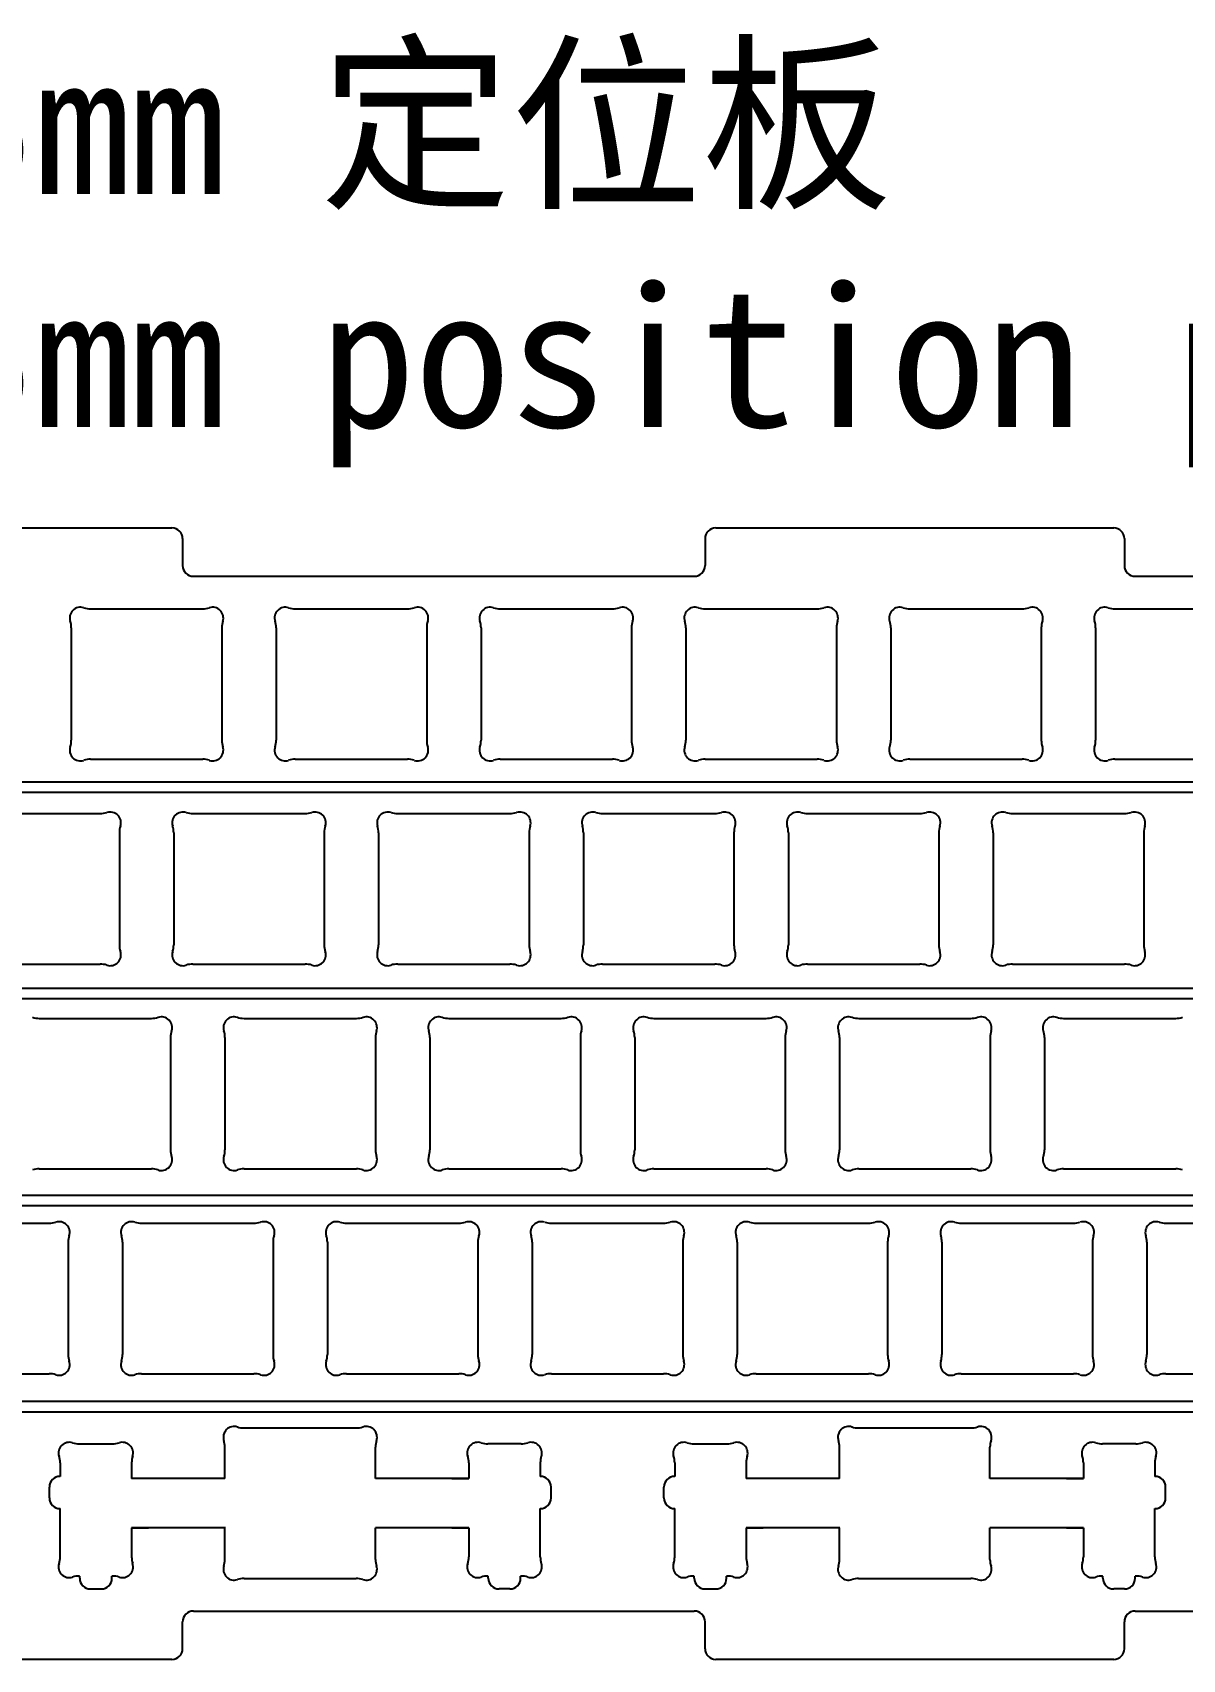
# Model space of a CAD drawing. Extents: x -19 to 305, y 60 to 211.
# Drawn here: x 60.7 to 167.6, y 59.8 to 211.2 of the extents above; entities that cross this region are included whole.
import ezdxf

# ---------------------------------------------------------------- set-up
doc = ezdxf.new("R2010")
doc.units = 0
doc.header["$MEASUREMENT"] = 0

msp = doc.modelspace()

# ---------------------------------------------------------------- linework, layer by layer
at = {"linetype": 'Continuous'}
for p, q in [((36.66, 165.08), (73.66, 165.08)), ((124.24, 165.08), (161.24, 165.08)), ((74.66, 164.08), (74.66, 161.58)), ((123.24, 164.08), (123.24, 161.58)), ((162.24, 164.08), (162.24, 161.58)), ((75.66, 160.58), (122.24, 160.58)), ((163.24, 160.58), (209.83, 160.58)), ((267.56, 141.44), (7.14, 141.44)), ((7.14, 140.51), (267.56, 140.51)), ((264.04, 122.24), (16.68, 122.24)), ((16.68, 121.31), (264.04, 121.31)), ((265.41, 102.97), (18.05, 102.97)), ((18.05, 102.04), (265.41, 102.04)), ((258.13, 83.81), (30.97, 83.81)), ((30.97, 82.87), (258.13, 82.87)), ((75.66, 64.33), (122.24, 64.33)), ((163.24, 64.33), (209.83, 64.33)), ((74.66, 60.83), (74.66, 63.33)), ((123.24, 60.83), (123.24, 63.33)), ((162.24, 60.83), (162.24, 63.33)), ((73.66, 59.83), (36.66, 59.83)), ((161.24, 59.83), (124.24, 59.83))]:
    msp.add_line(p, q, dxfattribs=at)
for p, q in [((66.09, 157.56), (76.53, 157.56)), ((66.09, 157.56), (76.53, 157.56)), ((85.14, 157.56), (95.58, 157.56)), ((85.14, 157.56), (95.58, 157.56)), ((104.19, 157.56), (114.63, 157.56)), ((104.19, 157.56), (114.63, 157.56)), ((123.24, 157.56), (133.68, 157.56)), ((123.24, 157.56), (133.68, 157.56)), ((142.29, 157.56), (152.73, 157.56)), ((142.29, 157.56), (152.73, 157.56)), ((161.34, 157.56), (171.78, 157.56)), ((161.34, 157.56), (171.78, 157.56)), ((64.31, 155.78), (64.31, 145.34)), ((64.31, 155.78), (64.31, 145.34)), ((78.31, 155.78), (78.31, 145.34)), ((78.31, 155.78), (78.31, 145.34)), ((83.36, 155.78), (83.36, 145.34)), ((83.36, 155.78), (83.36, 145.34)), ((97.36, 155.78), (97.36, 145.34)), ((97.36, 155.78), (97.36, 145.34)), ((102.41, 155.78), (102.41, 145.34)), ((102.41, 155.78), (102.41, 145.34)), ((116.41, 155.78), (116.41, 145.34)), ((116.41, 155.78), (116.41, 145.34)), ((121.46, 155.78), (121.46, 145.34)), ((121.46, 155.78), (121.46, 145.34)), ((135.46, 155.78), (135.46, 145.34)), ((135.46, 155.78), (135.46, 145.34)), ((140.51, 155.78), (140.51, 145.34)), ((140.51, 155.78), (140.51, 145.34)), ((154.51, 155.78), (154.51, 145.34)), ((154.51, 155.78), (154.51, 145.34)), ((159.56, 155.78), (159.56, 145.34)), ((159.56, 155.78), (159.56, 145.34)), ((66.09, 143.56), (76.53, 143.56)), ((66.09, 143.56), (76.53, 143.56)), ((85.14, 143.56), (95.58, 143.56)), ((85.14, 143.56), (95.58, 143.56)), ((104.19, 143.56), (114.63, 143.56)), ((104.19, 143.56), (114.63, 143.56)), ((123.24, 143.56), (133.68, 143.56)), ((123.24, 143.56), (133.68, 143.56)), ((142.29, 143.56), (152.73, 143.56)), ((142.29, 143.56), (152.73, 143.56)), ((161.34, 143.56), (171.78, 143.56)), ((161.34, 143.56), (171.78, 143.56)), ((56.56, 138.51), (67, 138.51)), ((56.56, 138.51), (67, 138.51)), ((75.61, 138.51), (86.05, 138.51)), ((75.61, 138.51), (86.05, 138.51)), ((94.66, 138.51), (105.1, 138.51)), ((94.66, 138.51), (105.1, 138.51)), ((113.71, 138.51), (124.16, 138.51)), ((113.71, 138.51), (124.16, 138.51)), ((132.76, 138.51), (143.21, 138.51)), ((132.76, 138.51), (143.21, 138.51)), ((151.82, 138.51), (162.26, 138.51)), ((151.82, 138.51), (162.26, 138.51)), ((68.78, 136.73), (68.78, 126.29)), ((68.78, 136.73), (68.78, 126.29)), ((73.83, 136.73), (73.83, 126.29)), ((73.83, 136.73), (73.83, 126.29)), ((87.83, 136.73), (87.83, 126.29)), ((87.83, 136.73), (87.83, 126.29)), ((92.88, 136.73), (92.88, 126.29)), ((92.88, 136.73), (92.88, 126.29)), ((106.88, 136.73), (106.88, 126.29)), ((106.88, 136.73), (106.88, 126.29)), ((111.93, 136.73), (111.93, 126.29)), ((111.93, 136.73), (111.93, 126.29)), ((125.93, 136.73), (125.93, 126.29)), ((125.93, 136.73), (125.93, 126.29)), ((130.99, 136.73), (130.99, 126.29)), ((130.99, 136.73), (130.99, 126.29)), ((144.99, 136.73), (144.99, 126.29)), ((144.99, 136.73), (144.99, 126.29)), ((150.04, 136.73), (150.04, 126.29)), ((150.04, 136.73), (150.04, 126.29)), ((164.04, 136.73), (164.04, 126.29)), ((164.04, 136.73), (164.04, 126.29)), ((56.56, 124.51), (67, 124.51)), ((56.56, 124.51), (67, 124.51)), ((75.61, 124.51), (86.05, 124.51)), ((75.61, 124.51), (86.05, 124.51)), ((94.66, 124.51), (105.1, 124.51)), ((94.66, 124.51), (105.1, 124.51)), ((113.71, 124.51), (124.16, 124.51)), ((113.71, 124.51), (124.16, 124.51)), ((132.76, 124.51), (143.21, 124.51)), ((132.76, 124.51), (143.21, 124.51)), ((151.82, 124.51), (162.26, 124.51)), ((151.82, 124.51), (162.26, 124.51)), ((61.32, 119.46), (71.77, 119.46)), ((61.32, 119.46), (71.77, 119.46)), ((80.37, 119.46), (90.82, 119.46)), ((80.37, 119.46), (90.82, 119.46)), ((99.43, 119.46), (109.87, 119.46)), ((99.43, 119.46), (109.87, 119.46)), ((118.48, 119.46), (128.92, 119.46)), ((118.48, 119.46), (128.92, 119.46)), ((137.53, 119.46), (147.97, 119.46)), ((137.53, 119.46), (147.97, 119.46)), ((156.58, 119.46), (167.02, 119.46)), ((156.58, 119.46), (167.02, 119.46)), ((73.54, 117.68), (73.54, 107.24)), ((73.54, 117.68), (73.54, 107.24)), ((78.6, 117.68), (78.6, 107.24)), ((78.6, 117.68), (78.6, 107.24)), ((92.6, 117.68), (92.6, 107.24)), ((92.6, 117.68), (92.6, 107.24)), ((97.65, 117.68), (97.65, 107.24)), ((97.65, 117.68), (97.65, 107.24)), ((111.65, 117.68), (111.65, 107.24)), ((111.65, 117.68), (111.65, 107.24)), ((116.7, 117.68), (116.7, 107.24)), ((116.7, 117.68), (116.7, 107.24)), ((130.7, 117.68), (130.7, 107.24)), ((130.7, 117.68), (130.7, 107.24)), ((135.75, 117.68), (135.75, 107.24)), ((135.75, 117.68), (135.75, 107.24)), ((149.75, 117.68), (149.75, 107.24)), ((149.75, 117.68), (149.75, 107.24)), ((154.8, 117.68), (154.8, 107.24)), ((154.8, 117.68), (154.8, 107.24)), ((61.32, 105.46), (71.77, 105.46)), ((61.32, 105.46), (71.77, 105.46)), ((80.37, 105.46), (90.82, 105.46)), ((80.37, 105.46), (90.82, 105.46)), ((99.43, 105.46), (109.87, 105.46)), ((99.43, 105.46), (109.87, 105.46)), ((118.48, 105.46), (128.92, 105.46)), ((118.48, 105.46), (128.92, 105.46)), ((137.53, 105.46), (147.97, 105.46)), ((137.53, 105.46), (147.97, 105.46)), ((156.58, 105.46), (167.02, 105.46)), ((156.58, 105.46), (167.02, 105.46)), ((51.8, 100.41), (62.24, 100.41)), ((51.8, 100.41), (62.24, 100.41)), ((70.85, 100.41), (81.29, 100.41)), ((70.85, 100.41), (81.29, 100.41)), ((89.9, 100.41), (100.34, 100.41)), ((89.9, 100.41), (100.34, 100.41)), ((108.95, 100.41), (119.39, 100.41)), ((108.95, 100.41), (119.39, 100.41)), ((128, 100.41), (138.44, 100.41)), ((128, 100.41), (138.44, 100.41)), ((147.05, 100.41), (157.49, 100.41)), ((147.05, 100.41), (157.49, 100.41)), ((166.1, 100.41), (176.54, 100.41)), ((166.1, 100.41), (176.54, 100.41)), ((64.02, 98.63), (64.02, 88.19)), ((64.02, 98.63), (64.02, 88.19)), ((69.07, 98.63), (69.07, 88.19)), ((69.07, 98.63), (69.07, 88.19)), ((83.07, 98.63), (83.07, 88.19)), ((83.07, 98.63), (83.07, 88.19)), ((88.12, 98.63), (88.12, 88.19)), ((88.12, 98.63), (88.12, 88.19)), ((102.12, 98.63), (102.12, 88.19)), ((102.12, 98.63), (102.12, 88.19)), ((107.17, 98.63), (107.17, 88.19)), ((107.17, 98.63), (107.17, 88.19)), ((121.17, 98.63), (121.17, 88.19)), ((121.17, 98.63), (121.17, 88.19)), ((126.22, 98.63), (126.22, 88.19)), ((126.22, 98.63), (126.22, 88.19)), ((140.22, 98.63), (140.22, 88.19)), ((140.22, 98.63), (140.22, 88.19)), ((145.27, 98.63), (145.27, 88.19)), ((145.27, 98.63), (145.27, 88.19)), ((159.27, 98.63), (159.27, 88.19)), ((159.27, 98.63), (159.27, 88.19)), ((164.32, 98.63), (164.32, 88.19)), ((164.32, 98.63), (164.32, 88.19)), ((51.8, 86.41), (62.24, 86.41)), ((51.8, 86.41), (62.24, 86.41)), ((70.85, 86.41), (81.29, 86.41)), ((70.85, 86.41), (81.29, 86.41)), ((89.9, 86.41), (100.34, 86.41)), ((89.9, 86.41), (100.34, 86.41)), ((108.95, 86.41), (119.39, 86.41)), ((108.95, 86.41), (119.39, 86.41)), ((128, 86.41), (138.44, 86.41)), ((128, 86.41), (138.44, 86.41)), ((147.05, 86.41), (157.49, 86.41)), ((147.05, 86.41), (157.49, 86.41)), ((166.1, 86.41), (176.54, 86.41)), ((166.1, 86.41), (176.54, 86.41)), ((80.37, 81.36), (90.81, 81.36)), ((137.52, 81.36), (147.96, 81.36)), ((65.05, 79.89), (68.14, 79.89)), ((78.59, 76.66), (78.59, 79.58)), ((92.59, 76.66), (92.59, 79.58)), ((106.14, 79.89), (103.05, 79.89)), ((122.2, 79.89), (125.29, 79.89)), ((135.74, 76.66), (135.74, 79.58)), ((149.74, 76.66), (149.74, 79.58)), ((163.29, 79.89), (160.2, 79.89)), ((63.27, 78.11), (63.27, 76.86)), ((69.92, 78.11), (69.92, 76.66)), ((101.27, 78.11), (101.27, 76.66)), ((107.92, 78.11), (107.92, 76.86)), ((120.42, 78.11), (120.42, 76.86)), ((127.07, 78.11), (127.07, 76.66)), ((158.42, 78.11), (158.42, 76.66)), ((165.07, 78.11), (165.07, 76.86)), ((62.27, 74.86), (62.27, 75.86)), ((71.49, 76.66), (69.92, 76.66)), ((99.69, 76.66), (101.27, 76.66)), ((108.92, 74.86), (108.92, 75.86)), ((119.42, 74.86), (119.42, 75.86)), ((128.64, 76.66), (127.07, 76.66)), ((156.84, 76.66), (158.42, 76.66)), ((166.07, 74.86), (166.07, 75.86)), ((63.27, 69.37), (63.27, 73.86)), ((107.92, 69.37), (107.92, 73.86)), ((120.42, 69.37), (120.42, 73.86)), ((165.07, 69.37), (165.07, 73.86)), ((71.49, 72.06), (69.92, 72.06)), ((69.92, 72.06), (69.92, 69.37)), ((78.59, 69.14), (78.59, 72.06)), ((92.59, 69.14), (92.59, 72.06)), ((99.69, 72.06), (101.27, 72.06)), ((101.27, 72.06), (101.27, 69.37)), ((128.64, 72.06), (127.07, 72.06)), ((127.07, 72.06), (127.07, 69.37)), ((135.74, 69.14), (135.74, 72.06)), ((149.74, 69.14), (149.74, 72.06)), ((156.84, 72.06), (158.42, 72.06)), ((158.42, 72.06), (158.42, 69.37)), ((65.05, 67.59), (65.09, 67.59)), ((65.09, 67.39), (65.09, 67.59)), ((68.09, 67.39), (68.09, 67.59)), ((68.14, 67.59), (68.09, 67.59)), ((80.37, 67.36), (90.81, 67.36)), ((103.05, 67.59), (103.09, 67.59)), ((103.09, 67.39), (103.09, 67.59)), ((106.09, 67.39), (106.09, 67.59)), ((106.14, 67.59), (106.09, 67.59)), ((122.2, 67.59), (122.24, 67.59)), ((122.24, 67.39), (122.24, 67.59)), ((125.24, 67.39), (125.24, 67.59)), ((125.29, 67.59), (125.24, 67.59)), ((137.52, 67.36), (147.96, 67.36)), ((160.2, 67.59), (160.24, 67.59)), ((160.24, 67.39), (160.24, 67.59)), ((163.24, 67.39), (163.24, 67.59)), ((163.29, 67.59), (163.24, 67.59)), ((66.09, 66.39), (67.09, 66.39)), ((105.09, 66.39), (104.09, 66.39)), ((123.24, 66.39), (124.24, 66.39)), ((162.24, 66.39), (161.24, 66.39))]:
    msp.add_line(p, q)
at = {"color": 0}
for p, q in [((78.59, 76.66), (69.92, 76.66)), ((71.49, 76.66), (69.97, 76.66)), ((101.27, 76.66), (92.59, 76.66)), ((101.22, 76.66), (99.69, 76.66)), ((135.74, 76.66), (127.07, 76.66)), ((128.64, 76.66), (127.12, 76.66)), ((158.42, 76.66), (149.74, 76.66)), ((158.37, 76.66), (156.84, 76.66)), ((69.97, 72.06), (71.49, 72.06)), ((78.64, 72.06), (69.97, 72.06)), ((101.27, 72.06), (92.59, 72.06)), ((99.69, 72.06), (101.22, 72.06)), ((127.12, 72.06), (128.64, 72.06)), ((135.79, 72.06), (127.12, 72.06)), ((158.42, 72.06), (149.74, 72.06)), ((156.84, 72.06), (158.37, 72.06))]:
    msp.add_line(p, q, dxfattribs=at)
at = {"linetype": 'Continuous'}
for centre, start, end in [((73.66, 164.08), 0, 90), ((124.24, 164.08), 90, 180), ((161.24, 164.08), 0, 90), ((75.66, 161.58), 180, 270), ((122.24, 161.58), 270, 0), ((163.24, 161.58), 180, 270), ((75.66, 63.33), 90, 180), ((122.24, 63.33), 0, 90), ((163.24, 63.33), 90, 180), ((73.66, 60.83), 270, 0), ((124.24, 60.83), 180, 270), ((161.24, 60.83), 270, 0)]:
    msp.add_arc(centre, 1, start, end, dxfattribs=at)
for centre, radius, start, end in [((65.16, 156.7), 1, 72.0237, 197.9763), ((65.16, 156.7), 1, 72.0237, 197.9763), ((66.09, 159.56), 2, 252.0237, 270), ((66.09, 159.56), 2, 252.0237, 270), ((76.53, 159.56), 2, 270, 287.9763), ((76.53, 159.56), 2, 270, 287.9763), ((77.45, 156.7), 1, 342.0237, 107.9763), ((77.45, 156.7), 1, 342.0237, 107.9763), ((84.21, 156.7), 1, 72.0237, 197.9763), ((84.21, 156.7), 1, 72.0237, 197.9763), ((85.14, 159.56), 2, 252.0237, 270), ((85.14, 159.56), 2, 252.0237, 270), ((95.58, 159.56), 2, 270, 287.9763), ((95.58, 159.56), 2, 270, 287.9763), ((96.51, 156.7), 1, 342.0237, 107.9763), ((96.51, 156.7), 1, 342.0237, 107.9763), ((103.26, 156.7), 1, 72.0237, 197.9763), ((103.26, 156.7), 1, 72.0237, 197.9763), ((104.19, 159.56), 2, 252.0237, 270), ((104.19, 159.56), 2, 252.0237, 270), ((114.63, 159.56), 2, 270, 287.9763), ((114.63, 159.56), 2, 270, 287.9763), ((115.56, 156.7), 1, 342.0237, 107.9763), ((115.56, 156.7), 1, 342.0237, 107.9763), ((122.31, 156.7), 1, 72.0237, 197.9763), ((122.31, 156.7), 1, 72.0237, 197.9763), ((123.24, 159.56), 2, 252.0237, 270), ((123.24, 159.56), 2, 252.0237, 270), ((133.68, 159.56), 2, 270, 287.9763), ((133.68, 159.56), 2, 270, 287.9763), ((134.61, 156.7), 1, 342.0237, 107.9763), ((134.61, 156.7), 1, 342.0237, 107.9763), ((141.36, 156.7), 1, 72.0237, 197.9763), ((141.36, 156.7), 1, 72.0237, 197.9763), ((142.29, 159.56), 2, 252.0237, 270), ((142.29, 159.56), 2, 252.0237, 270), ((152.73, 159.56), 2, 270, 287.9763), ((152.73, 159.56), 2, 270, 287.9763), ((153.66, 156.7), 1, 342.0237, 107.9763), ((153.66, 156.7), 1, 342.0237, 107.9763), ((160.42, 156.7), 1, 72.0237, 197.9763), ((160.42, 156.7), 1, 72.0237, 197.9763), ((161.34, 159.56), 2, 252.0237, 270), ((161.34, 159.56), 2, 252.0237, 270), ((62.31, 155.78), 2, 0, 17.9763), ((62.31, 155.78), 2, 0, 17.9763), ((80.31, 155.78), 2, 162.0237, 180), ((80.31, 155.78), 2, 162.0237, 180), ((81.36, 155.78), 2, 0, 17.9763), ((81.36, 155.78), 2, 0, 17.9763), ((99.36, 155.78), 2, 162.0237, 180), ((99.36, 155.78), 2, 162.0237, 180), ((100.41, 155.78), 2, 0, 17.9763), ((100.41, 155.78), 2, 0, 17.9763), ((118.41, 155.78), 2, 162.0237, 180), ((118.41, 155.78), 2, 162.0237, 180), ((119.46, 155.78), 2, 0, 17.9763), ((119.46, 155.78), 2, 0, 17.9763), ((137.46, 155.78), 2, 162.0237, 180), ((137.46, 155.78), 2, 162.0237, 180), ((138.51, 155.78), 2, 0, 17.9763), ((138.51, 155.78), 2, 0, 17.9763), ((156.51, 155.78), 2, 162.0237, 180), ((156.51, 155.78), 2, 162.0237, 180), ((157.56, 155.78), 2, 0, 17.9763), ((157.56, 155.78), 2, 0, 17.9763), ((62.31, 145.34), 2, 342.0237, 0), ((62.31, 145.34), 2, 342.0237, 0), ((80.31, 145.34), 2, 180, 197.9763), ((80.31, 145.34), 2, 180, 197.9763), ((81.36, 145.34), 2, 342.0237, 0), ((81.36, 145.34), 2, 342.0237, 0), ((99.36, 145.34), 2, 180, 197.9763), ((99.36, 145.34), 2, 180, 197.9763), ((100.41, 145.34), 2, 342.0237, 0), ((100.41, 145.34), 2, 342.0237, 0), ((118.41, 145.34), 2, 180, 197.9763), ((118.41, 145.34), 2, 180, 197.9763), ((119.46, 145.34), 2, 342.0237, 0), ((119.46, 145.34), 2, 342.0237, 0), ((137.46, 145.34), 2, 180, 197.9763), ((137.46, 145.34), 2, 180, 197.9763), ((138.51, 145.34), 2, 342.0237, 0), ((138.51, 145.34), 2, 342.0237, 0), ((156.51, 145.34), 2, 180, 197.9763), ((156.51, 145.34), 2, 180, 197.9763), ((157.56, 145.34), 2, 342.0237, 0), ((157.56, 145.34), 2, 342.0237, 0), ((65.16, 144.41), 1, 162.0237, 287.9763), ((65.16, 144.41), 1, 162.0237, 287.9763), ((77.45, 144.41), 1, 252.0237, 17.9763), ((77.45, 144.41), 1, 252.0237, 17.9763), ((84.21, 144.41), 1, 162.0237, 287.9763), ((84.21, 144.41), 1, 162.0237, 287.9763), ((96.51, 144.41), 1, 252.0237, 17.9763), ((96.51, 144.41), 1, 252.0237, 17.9763), ((103.26, 144.41), 1, 162.0237, 287.9763), ((103.26, 144.41), 1, 162.0237, 287.9763), ((115.56, 144.41), 1, 252.0237, 17.9763), ((115.56, 144.41), 1, 252.0237, 17.9763), ((122.31, 144.41), 1, 162.0237, 287.9763), ((122.31, 144.41), 1, 162.0237, 287.9763), ((134.61, 144.41), 1, 252.0237, 17.9763), ((134.61, 144.41), 1, 252.0237, 17.9763), ((141.36, 144.41), 1, 162.0237, 287.9763), ((141.36, 144.41), 1, 162.0237, 287.9763), ((153.66, 144.41), 1, 252.0237, 17.9763), ((153.66, 144.41), 1, 252.0237, 17.9763), ((160.42, 144.41), 1, 162.0237, 287.9763), ((160.42, 144.41), 1, 162.0237, 287.9763), ((66.09, 141.56), 2, 90, 107.9763), ((66.09, 141.56), 2, 90, 107.9763), ((76.53, 141.56), 2, 72.0237, 90), ((76.53, 141.56), 2, 72.0237, 90), ((85.14, 141.56), 2, 90, 107.9763), ((85.14, 141.56), 2, 90, 107.9763), ((95.58, 141.56), 2, 72.0237, 90), ((95.58, 141.56), 2, 72.0237, 90), ((104.19, 141.56), 2, 90, 107.9763), ((104.19, 141.56), 2, 90, 107.9763), ((114.63, 141.56), 2, 72.0237, 90), ((114.63, 141.56), 2, 72.0237, 90), ((123.24, 141.56), 2, 90, 107.9763), ((123.24, 141.56), 2, 90, 107.9763), ((133.68, 141.56), 2, 72.0237, 90), ((133.68, 141.56), 2, 72.0237, 90), ((142.29, 141.56), 2, 90, 107.9763), ((142.29, 141.56), 2, 90, 107.9763), ((152.73, 141.56), 2, 72.0237, 90), ((152.73, 141.56), 2, 72.0237, 90), ((161.34, 141.56), 2, 90, 107.9763), ((161.34, 141.56), 2, 90, 107.9763), ((67, 140.51), 2, 270, 287.9763), ((67, 140.51), 2, 270, 287.9763), ((67.93, 137.65), 1, 342.0237, 107.9763), ((67.93, 137.65), 1, 342.0237, 107.9763), ((74.69, 137.65), 1, 72.0237, 197.9763), ((74.69, 137.65), 1, 72.0237, 197.9763), ((75.61, 140.51), 2, 252.0237, 270), ((75.61, 140.51), 2, 252.0237, 270), ((86.05, 140.51), 2, 270, 287.9763), ((86.05, 140.51), 2, 270, 287.9763), ((86.98, 137.65), 1, 342.0237, 107.9763), ((86.98, 137.65), 1, 342.0237, 107.9763), ((93.74, 137.65), 1, 72.0237, 197.9763), ((93.74, 137.65), 1, 72.0237, 197.9763), ((94.66, 140.51), 2, 252.0237, 270), ((94.66, 140.51), 2, 252.0237, 270), ((105.1, 140.51), 2, 270, 287.9763), ((105.1, 140.51), 2, 270, 287.9763), ((106.03, 137.65), 1, 342.0237, 107.9763), ((106.03, 137.65), 1, 342.0237, 107.9763), ((112.79, 137.65), 1, 72.0237, 197.9763), ((112.79, 137.65), 1, 72.0237, 197.9763), ((113.71, 140.51), 2, 252.0237, 270), ((113.71, 140.51), 2, 252.0237, 270), ((124.16, 140.51), 2, 270, 287.9763), ((124.16, 140.51), 2, 270, 287.9763), ((125.08, 137.65), 1, 342.0237, 107.9763), ((125.08, 137.65), 1, 342.0237, 107.9763), ((131.84, 137.65), 1, 72.0237, 197.9763), ((131.84, 137.65), 1, 72.0237, 197.9763), ((132.76, 140.51), 2, 252.0237, 270), ((132.76, 140.51), 2, 252.0237, 270), ((143.21, 140.51), 2, 270, 287.9763), ((143.21, 140.51), 2, 270, 287.9763), ((144.13, 137.65), 1, 342.0237, 107.9763), ((144.13, 137.65), 1, 342.0237, 107.9763), ((150.89, 137.65), 1, 72.0237, 197.9763), ((150.89, 137.65), 1, 72.0237, 197.9763), ((151.82, 140.51), 2, 252.0237, 270), ((151.82, 140.51), 2, 252.0237, 270), ((162.26, 140.51), 2, 270, 287.9763), ((162.26, 140.51), 2, 270, 287.9763), ((163.18, 137.65), 1, 342.0237, 107.9763), ((163.18, 137.65), 1, 342.0237, 107.9763), ((70.78, 136.73), 2, 162.0237, 180), ((70.78, 136.73), 2, 162.0237, 180), ((71.83, 136.73), 2, 0, 17.9763), ((71.83, 136.73), 2, 0, 17.9763), ((89.83, 136.73), 2, 162.0237, 180), ((89.83, 136.73), 2, 162.0237, 180), ((90.88, 136.73), 2, 0, 17.9763), ((90.88, 136.73), 2, 0, 17.9763), ((108.88, 136.73), 2, 162.0237, 180), ((108.88, 136.73), 2, 162.0237, 180), ((109.93, 136.73), 2, 0, 17.9763), ((109.93, 136.73), 2, 0, 17.9763), ((127.93, 136.73), 2, 162.0237, 180), ((127.93, 136.73), 2, 162.0237, 180), ((128.99, 136.73), 2, 0, 17.9763), ((128.99, 136.73), 2, 0, 17.9763), ((146.99, 136.73), 2, 162.0237, 180), ((146.99, 136.73), 2, 162.0237, 180), ((148.04, 136.73), 2, 0, 17.9763), ((148.04, 136.73), 2, 0, 17.9763), ((166.04, 136.73), 2, 162.0237, 180), ((166.04, 136.73), 2, 162.0237, 180), ((67.93, 125.36), 1, 252.0237, 17.9763), ((67.93, 125.36), 1, 252.0237, 17.9763), ((70.78, 126.29), 2, 180, 197.9763), ((70.78, 126.29), 2, 180, 197.9763), ((74.69, 125.36), 1, 162.0237, 287.9763), ((74.69, 125.36), 1, 162.0237, 287.9763), ((71.83, 126.29), 2, 342.0237, 0), ((71.83, 126.29), 2, 342.0237, 0), ((86.98, 125.36), 1, 252.0237, 17.9763), ((86.98, 125.36), 1, 252.0237, 17.9763), ((89.83, 126.29), 2, 180, 197.9763), ((89.83, 126.29), 2, 180, 197.9763), ((93.74, 125.36), 1, 162.0237, 287.9763), ((93.74, 125.36), 1, 162.0237, 287.9763), ((90.88, 126.29), 2, 342.0237, 0), ((90.88, 126.29), 2, 342.0237, 0), ((106.03, 125.36), 1, 252.0237, 17.9763), ((106.03, 125.36), 1, 252.0237, 17.9763), ((108.88, 126.29), 2, 180, 197.9763), ((108.88, 126.29), 2, 180, 197.9763), ((112.79, 125.36), 1, 162.0237, 287.9763), ((112.79, 125.36), 1, 162.0237, 287.9763), ((109.93, 126.29), 2, 342.0237, 0), ((109.93, 126.29), 2, 342.0237, 0), ((125.08, 125.36), 1, 252.0237, 17.9763), ((125.08, 125.36), 1, 252.0237, 17.9763), ((127.93, 126.29), 2, 180, 197.9763), ((127.93, 126.29), 2, 180, 197.9763), ((131.84, 125.36), 1, 162.0237, 287.9763), ((131.84, 125.36), 1, 162.0237, 287.9763), ((128.99, 126.29), 2, 342.0237, 0), ((128.99, 126.29), 2, 342.0237, 0), ((144.13, 125.36), 1, 252.0237, 17.9763), ((144.13, 125.36), 1, 252.0237, 17.9763), ((146.99, 126.29), 2, 180, 197.9763), ((146.99, 126.29), 2, 180, 197.9763), ((150.89, 125.36), 1, 162.0237, 287.9763), ((150.89, 125.36), 1, 162.0237, 287.9763), ((148.04, 126.29), 2, 342.0237, 0), ((148.04, 126.29), 2, 342.0237, 0), ((163.18, 125.36), 1, 252.0237, 17.9763), ((163.18, 125.36), 1, 252.0237, 17.9763), ((166.04, 126.29), 2, 180, 197.9763), ((166.04, 126.29), 2, 180, 197.9763), ((67, 122.51), 2, 72.0237, 90), ((67, 122.51), 2, 72.0237, 90), ((75.61, 122.51), 2, 90, 107.9763), ((75.61, 122.51), 2, 90, 107.9763), ((86.05, 122.51), 2, 72.0237, 90), ((86.05, 122.51), 2, 72.0237, 90), ((94.66, 122.51), 2, 90, 107.9763), ((94.66, 122.51), 2, 90, 107.9763), ((105.1, 122.51), 2, 72.0237, 90), ((105.1, 122.51), 2, 72.0237, 90), ((113.71, 122.51), 2, 90, 107.9763), ((113.71, 122.51), 2, 90, 107.9763), ((124.16, 122.51), 2, 72.0237, 90), ((124.16, 122.51), 2, 72.0237, 90), ((132.76, 122.51), 2, 90, 107.9763), ((132.76, 122.51), 2, 90, 107.9763), ((143.21, 122.51), 2, 72.0237, 90), ((143.21, 122.51), 2, 72.0237, 90), ((151.82, 122.51), 2, 90, 107.9763), ((151.82, 122.51), 2, 90, 107.9763), ((162.26, 122.51), 2, 72.0237, 90), ((162.26, 122.51), 2, 72.0237, 90), ((61.32, 121.46), 2, 252.0237, 270), ((61.32, 121.46), 2, 252.0237, 270), ((71.77, 121.46), 2, 270, 287.9763), ((71.77, 121.46), 2, 270, 287.9763), ((72.69, 118.6), 1, 342.0237, 107.9763), ((72.69, 118.6), 1, 342.0237, 107.9763), ((79.45, 118.6), 1, 72.0237, 197.9763), ((79.45, 118.6), 1, 72.0237, 197.9763), ((80.37, 121.46), 2, 252.0237, 270), ((80.37, 121.46), 2, 252.0237, 270), ((90.82, 121.46), 2, 270, 287.9763), ((90.82, 121.46), 2, 270, 287.9763), ((91.74, 118.6), 1, 342.0237, 107.9763), ((91.74, 118.6), 1, 342.0237, 107.9763), ((98.5, 118.6), 1, 72.0237, 197.9763), ((98.5, 118.6), 1, 72.0237, 197.9763), ((99.43, 121.46), 2, 252.0237, 270), ((99.43, 121.46), 2, 252.0237, 270), ((109.87, 121.46), 2, 270, 287.9763), ((109.87, 121.46), 2, 270, 287.9763), ((110.79, 118.6), 1, 342.0237, 107.9763), ((110.79, 118.6), 1, 342.0237, 107.9763), ((117.55, 118.6), 1, 72.0237, 197.9763), ((117.55, 118.6), 1, 72.0237, 197.9763), ((118.48, 121.46), 2, 252.0237, 270), ((118.48, 121.46), 2, 252.0237, 270), ((128.92, 121.46), 2, 270, 287.9763), ((128.92, 121.46), 2, 270, 287.9763), ((129.84, 118.6), 1, 342.0237, 107.9763), ((129.84, 118.6), 1, 342.0237, 107.9763), ((136.6, 118.6), 1, 72.0237, 197.9763), ((136.6, 118.6), 1, 72.0237, 197.9763), ((137.53, 121.46), 2, 252.0237, 270), ((137.53, 121.46), 2, 252.0237, 270), ((147.97, 121.46), 2, 270, 287.9763), ((147.97, 121.46), 2, 270, 287.9763), ((148.89, 118.6), 1, 342.0237, 107.9763), ((148.89, 118.6), 1, 342.0237, 107.9763), ((155.65, 118.6), 1, 72.0237, 197.9763), ((155.65, 118.6), 1, 72.0237, 197.9763), ((156.58, 121.46), 2, 252.0237, 270), ((156.58, 121.46), 2, 252.0237, 270), ((167.02, 121.46), 2, 270, 287.9763), ((167.02, 121.46), 2, 270, 287.9763), ((75.54, 117.68), 2, 162.0237, 180), ((75.54, 117.68), 2, 162.0237, 180), ((76.6, 117.68), 2, 0, 17.9763), ((76.6, 117.68), 2, 0, 17.9763), ((94.6, 117.68), 2, 162.0237, 180), ((94.6, 117.68), 2, 162.0237, 180), ((95.65, 117.68), 2, 0, 17.9763), ((95.65, 117.68), 2, 0, 17.9763), ((113.65, 117.68), 2, 162.0237, 180), ((113.65, 117.68), 2, 162.0237, 180), ((114.7, 117.68), 2, 0, 17.9763), ((114.7, 117.68), 2, 0, 17.9763), ((132.7, 117.68), 2, 162.0237, 180), ((132.7, 117.68), 2, 162.0237, 180), ((133.75, 117.68), 2, 0, 17.9763), ((133.75, 117.68), 2, 0, 17.9763), ((151.75, 117.68), 2, 162.0237, 180), ((151.75, 117.68), 2, 162.0237, 180), ((152.8, 117.68), 2, 0, 17.9763), ((152.8, 117.68), 2, 0, 17.9763), ((72.69, 106.31), 1, 252.0237, 17.9763), ((72.69, 106.31), 1, 252.0237, 17.9763), ((75.54, 107.24), 2, 180, 197.9763), ((75.54, 107.24), 2, 180, 197.9763), ((79.45, 106.31), 1, 162.0237, 287.9763), ((79.45, 106.31), 1, 162.0237, 287.9763), ((76.6, 107.24), 2, 342.0237, 0), ((76.6, 107.24), 2, 342.0237, 0), ((91.74, 106.31), 1, 252.0237, 17.9763), ((91.74, 106.31), 1, 252.0237, 17.9763), ((94.6, 107.24), 2, 180, 197.9763), ((94.6, 107.24), 2, 180, 197.9763), ((98.5, 106.31), 1, 162.0237, 287.9763), ((98.5, 106.31), 1, 162.0237, 287.9763), ((95.65, 107.24), 2, 342.0237, 0), ((95.65, 107.24), 2, 342.0237, 0), ((110.79, 106.31), 1, 252.0237, 17.9763), ((110.79, 106.31), 1, 252.0237, 17.9763), ((113.65, 107.24), 2, 180, 197.9763), ((113.65, 107.24), 2, 180, 197.9763), ((117.55, 106.31), 1, 162.0237, 287.9763), ((117.55, 106.31), 1, 162.0237, 287.9763), ((114.7, 107.24), 2, 342.0237, 0), ((114.7, 107.24), 2, 342.0237, 0), ((129.84, 106.31), 1, 252.0237, 17.9763), ((129.84, 106.31), 1, 252.0237, 17.9763), ((132.7, 107.24), 2, 180, 197.9763), ((132.7, 107.24), 2, 180, 197.9763), ((136.6, 106.31), 1, 162.0237, 287.9763), ((136.6, 106.31), 1, 162.0237, 287.9763), ((133.75, 107.24), 2, 342.0237, 0), ((133.75, 107.24), 2, 342.0237, 0), ((148.89, 106.31), 1, 252.0237, 17.9763), ((148.89, 106.31), 1, 252.0237, 17.9763), ((151.75, 107.24), 2, 180, 197.9763), ((151.75, 107.24), 2, 180, 197.9763), ((155.65, 106.31), 1, 162.0237, 287.9763), ((155.65, 106.31), 1, 162.0237, 287.9763), ((152.8, 107.24), 2, 342.0237, 0), ((152.8, 107.24), 2, 342.0237, 0), ((61.32, 103.46), 2, 90, 107.9763), ((61.32, 103.46), 2, 90, 107.9763), ((71.77, 103.46), 2, 72.0237, 90), ((71.77, 103.46), 2, 72.0237, 90), ((80.37, 103.46), 2, 90, 107.9763), ((80.37, 103.46), 2, 90, 107.9763), ((90.82, 103.46), 2, 72.0237, 90), ((90.82, 103.46), 2, 72.0237, 90), ((99.43, 103.46), 2, 90, 107.9763), ((99.43, 103.46), 2, 90, 107.9763), ((109.87, 103.46), 2, 72.0237, 90), ((109.87, 103.46), 2, 72.0237, 90), ((118.48, 103.46), 2, 90, 107.9763), ((118.48, 103.46), 2, 90, 107.9763), ((128.92, 103.46), 2, 72.0237, 90), ((128.92, 103.46), 2, 72.0237, 90), ((137.53, 103.46), 2, 90, 107.9763), ((137.53, 103.46), 2, 90, 107.9763), ((147.97, 103.46), 2, 72.0237, 90), ((147.97, 103.46), 2, 72.0237, 90), ((156.58, 103.46), 2, 90, 107.9763), ((156.58, 103.46), 2, 90, 107.9763), ((167.02, 103.46), 2, 72.0237, 90), ((167.02, 103.46), 2, 72.0237, 90), ((62.24, 102.41), 2, 270, 287.9763), ((62.24, 102.41), 2, 270, 287.9763), ((63.17, 99.55), 1, 342.0237, 107.9763), ((63.17, 99.55), 1, 342.0237, 107.9763), ((69.92, 99.55), 1, 72.0237, 197.9763), ((69.92, 99.55), 1, 72.0237, 197.9763), ((70.85, 102.41), 2, 252.0237, 270), ((70.85, 102.41), 2, 252.0237, 270), ((81.29, 102.41), 2, 270, 287.9763), ((81.29, 102.41), 2, 270, 287.9763), ((82.22, 99.55), 1, 342.0237, 107.9763), ((82.22, 99.55), 1, 342.0237, 107.9763), ((88.97, 99.55), 1, 72.0237, 197.9763), ((88.97, 99.55), 1, 72.0237, 197.9763), ((89.9, 102.41), 2, 252.0237, 270), ((89.9, 102.41), 2, 252.0237, 270), ((100.34, 102.41), 2, 270, 287.9763), ((100.34, 102.41), 2, 270, 287.9763), ((101.27, 99.55), 1, 342.0237, 107.9763), ((101.27, 99.55), 1, 342.0237, 107.9763), ((108.02, 99.55), 1, 72.0237, 197.9763), ((108.02, 99.55), 1, 72.0237, 197.9763), ((108.95, 102.41), 2, 252.0237, 270), ((108.95, 102.41), 2, 252.0237, 270), ((119.39, 102.41), 2, 270, 287.9763), ((119.39, 102.41), 2, 270, 287.9763), ((120.32, 99.55), 1, 342.0237, 107.9763), ((120.32, 99.55), 1, 342.0237, 107.9763), ((127.08, 99.55), 1, 72.0237, 197.9763), ((127.08, 99.55), 1, 72.0237, 197.9763), ((128, 102.41), 2, 252.0237, 270), ((128, 102.41), 2, 252.0237, 270), ((138.44, 102.41), 2, 270, 287.9763), ((138.44, 102.41), 2, 270, 287.9763), ((139.37, 99.55), 1, 342.0237, 107.9763), ((139.37, 99.55), 1, 342.0237, 107.9763), ((146.13, 99.55), 1, 72.0237, 197.9763), ((146.13, 99.55), 1, 72.0237, 197.9763), ((147.05, 102.41), 2, 252.0237, 270), ((147.05, 102.41), 2, 252.0237, 270), ((157.49, 102.41), 2, 270, 287.9763), ((157.49, 102.41), 2, 270, 287.9763), ((158.42, 99.55), 1, 342.0237, 107.9763), ((158.42, 99.55), 1, 342.0237, 107.9763), ((165.18, 99.55), 1, 72.0237, 197.9763), ((165.18, 99.55), 1, 72.0237, 197.9763), ((166.1, 102.41), 2, 252.0237, 270), ((166.1, 102.41), 2, 252.0237, 270), ((66.02, 98.63), 2, 162.0237, 180), ((66.02, 98.63), 2, 162.0237, 180), ((67.07, 98.63), 2, 0, 17.9763), ((67.07, 98.63), 2, 0, 17.9763), ((85.07, 98.63), 2, 162.0237, 180), ((85.07, 98.63), 2, 162.0237, 180), ((86.12, 98.63), 2, 0, 17.9763), ((86.12, 98.63), 2, 0, 17.9763), ((104.12, 98.63), 2, 162.0237, 180), ((104.12, 98.63), 2, 162.0237, 180), ((105.17, 98.63), 2, 0, 17.9763), ((105.17, 98.63), 2, 0, 17.9763), ((123.17, 98.63), 2, 162.0237, 180), ((123.17, 98.63), 2, 162.0237, 180), ((124.22, 98.63), 2, 0, 17.9763), ((124.22, 98.63), 2, 0, 17.9763), ((142.22, 98.63), 2, 162.0237, 180), ((142.22, 98.63), 2, 162.0237, 180), ((143.27, 98.63), 2, 0, 17.9763), ((143.27, 98.63), 2, 0, 17.9763), ((161.27, 98.63), 2, 162.0237, 180), ((161.27, 98.63), 2, 162.0237, 180), ((162.32, 98.63), 2, 0, 17.9763), ((162.32, 98.63), 2, 0, 17.9763), ((66.02, 88.19), 2, 180, 197.9763), ((66.02, 88.19), 2, 180, 197.9763), ((67.07, 88.19), 2, 342.0237, 0), ((67.07, 88.19), 2, 342.0237, 0), ((85.07, 88.19), 2, 180, 197.9763), ((85.07, 88.19), 2, 180, 197.9763), ((86.12, 88.19), 2, 342.0237, 0), ((86.12, 88.19), 2, 342.0237, 0), ((104.12, 88.19), 2, 180, 197.9763), ((104.12, 88.19), 2, 180, 197.9763), ((105.17, 88.19), 2, 342.0237, 0), ((105.17, 88.19), 2, 342.0237, 0), ((123.17, 88.19), 2, 180, 197.9763), ((123.17, 88.19), 2, 180, 197.9763), ((124.22, 88.19), 2, 342.0237, 0), ((124.22, 88.19), 2, 342.0237, 0), ((142.22, 88.19), 2, 180, 197.9763), ((142.22, 88.19), 2, 180, 197.9763), ((143.27, 88.19), 2, 342.0237, 0), ((143.27, 88.19), 2, 342.0237, 0), ((161.27, 88.19), 2, 180, 197.9763), ((161.27, 88.19), 2, 180, 197.9763), ((162.32, 88.19), 2, 342.0237, 0), ((162.32, 88.19), 2, 342.0237, 0), ((62.24, 84.41), 2, 72.0237, 90), ((62.24, 84.41), 2, 72.0237, 90), ((63.17, 87.26), 1, 252.0237, 17.9763), ((63.17, 87.26), 1, 252.0237, 17.9763), ((69.92, 87.26), 1, 162.0237, 287.9763), ((69.92, 87.26), 1, 162.0237, 287.9763), ((70.85, 84.41), 2, 90, 107.9763), ((70.85, 84.41), 2, 90, 107.9763), ((81.29, 84.41), 2, 72.0237, 90), ((81.29, 84.41), 2, 72.0237, 90), ((82.22, 87.26), 1, 252.0237, 17.9763), ((82.22, 87.26), 1, 252.0237, 17.9763), ((88.97, 87.26), 1, 162.0237, 287.9763), ((88.97, 87.26), 1, 162.0237, 287.9763), ((89.9, 84.41), 2, 90, 107.9763), ((89.9, 84.41), 2, 90, 107.9763), ((100.34, 84.41), 2, 72.0237, 90), ((100.34, 84.41), 2, 72.0237, 90), ((101.27, 87.26), 1, 252.0237, 17.9763), ((101.27, 87.26), 1, 252.0237, 17.9763), ((108.02, 87.26), 1, 162.0237, 287.9763), ((108.02, 87.26), 1, 162.0237, 287.9763), ((108.95, 84.41), 2, 90, 107.9763), ((108.95, 84.41), 2, 90, 107.9763), ((119.39, 84.41), 2, 72.0237, 90), ((119.39, 84.41), 2, 72.0237, 90), ((120.32, 87.26), 1, 252.0237, 17.9763), ((120.32, 87.26), 1, 252.0237, 17.9763), ((127.08, 87.26), 1, 162.0237, 287.9763), ((127.08, 87.26), 1, 162.0237, 287.9763), ((128, 84.41), 2, 90, 107.9763), ((128, 84.41), 2, 90, 107.9763), ((138.44, 84.41), 2, 72.0237, 90), ((138.44, 84.41), 2, 72.0237, 90), ((139.37, 87.26), 1, 252.0237, 17.9763), ((139.37, 87.26), 1, 252.0237, 17.9763), ((146.13, 87.26), 1, 162.0237, 287.9763), ((146.13, 87.26), 1, 162.0237, 287.9763), ((147.05, 84.41), 2, 90, 107.9763), ((147.05, 84.41), 2, 90, 107.9763), ((157.49, 84.41), 2, 72.0237, 90), ((157.49, 84.41), 2, 72.0237, 90), ((158.42, 87.26), 1, 252.0237, 17.9763), ((158.42, 87.26), 1, 252.0237, 17.9763), ((165.18, 87.26), 1, 162.0237, 287.9763), ((165.18, 87.26), 1, 162.0237, 287.9763), ((166.1, 84.41), 2, 90, 107.9763), ((166.1, 84.41), 2, 90, 107.9763), ((79.45, 80.5), 1, 72.0237, 197.9763), ((80.37, 83.36), 2, 252.0237, 270), ((90.81, 83.36), 2, 270, 287.9763), ((91.74, 80.5), 1, 342.0237, 107.9763), ((136.6, 80.5), 1, 72.0237, 197.9763), ((137.52, 83.36), 2, 252.0237, 270), ((147.96, 83.36), 2, 270, 287.9763), ((148.89, 80.5), 1, 342.0237, 107.9763), ((64.12, 79.03), 1, 72.0237, 197.9763), ((61.27, 78.11), 2, 0, 17.9763), ((65.05, 81.89), 2, 252.0237, 270), ((68.14, 81.89), 2, 270, 287.9763), ((69.06, 79.03), 1, 342.0237, 107.9763), ((71.92, 78.11), 2, 162.0237, 180), ((76.59, 79.58), 2, 0, 17.9763), ((94.59, 79.58), 2, 162.0237, 180), ((102.12, 79.03), 1, 72.0237, 197.9763), ((99.27, 78.11), 2, 0, 17.9763), ((103.05, 81.89), 2, 252.0237, 270), ((106.14, 81.89), 2, 270, 287.9763), ((107.07, 79.03), 1, 342.0237, 107.9763), ((109.92, 78.11), 2, 162.0237, 180), ((121.27, 79.03), 1, 72.0237, 197.9763), ((118.42, 78.11), 2, 0, 17.9763), ((122.2, 81.89), 2, 252.0237, 270), ((125.29, 81.89), 2, 270, 287.9763), ((126.21, 79.03), 1, 342.0237, 107.9763), ((129.07, 78.11), 2, 162.0237, 180), ((133.74, 79.58), 2, 0, 17.9763), ((151.74, 79.58), 2, 162.0237, 180), ((159.27, 79.03), 1, 72.0237, 197.9763), ((156.42, 78.11), 2, 0, 17.9763), ((160.2, 81.89), 2, 252.0237, 270), ((163.29, 81.89), 2, 270, 287.9763), ((164.22, 79.03), 1, 342.0237, 107.9763), ((167.07, 78.11), 2, 162.0237, 180), ((63.27, 75.86), 1, 90, 180), ((107.92, 75.86), 1, 0, 90), ((120.42, 75.86), 1, 90, 180), ((165.07, 75.86), 1, 0, 90), ((63.27, 74.86), 1, 180, 270), ((107.92, 74.86), 1, 270, 0), ((120.42, 74.86), 1, 180, 270), ((165.07, 74.86), 1, 270, 0), ((64.12, 68.44), 1, 162.0237, 287.9763), ((61.27, 69.37), 2, 342.0237, 0), ((69.06, 68.44), 1, 252.0237, 17.9763), ((71.92, 69.37), 2, 180, 197.9763), ((79.45, 68.21), 1, 162.0237, 287.9763), ((76.59, 69.14), 2, 342.0237, 0), ((91.74, 68.21), 1, 252.0237, 17.9763), ((94.59, 69.14), 2, 180, 197.9763), ((102.12, 68.44), 1, 162.0237, 287.9763), ((99.27, 69.37), 2, 342.0237, 0), ((107.07, 68.44), 1, 252.0237, 17.9763), ((109.92, 69.37), 2, 180, 197.9763), ((121.27, 68.44), 1, 162.0237, 287.9763), ((118.42, 69.37), 2, 342.0237, 0), ((126.21, 68.44), 1, 252.0237, 17.9763), ((129.07, 69.37), 2, 180, 197.9763), ((136.6, 68.21), 1, 162.0237, 287.9763), ((133.74, 69.14), 2, 342.0237, 0), ((148.89, 68.21), 1, 252.0237, 17.9763), ((151.74, 69.14), 2, 180, 197.9763), ((159.27, 68.44), 1, 162.0237, 287.9763), ((156.42, 69.37), 2, 342.0237, 0), ((164.22, 68.44), 1, 252.0237, 17.9763), ((167.07, 69.37), 2, 180, 197.9763), ((65.05, 65.59), 2, 90, 107.9763), ((66.09, 67.39), 1, 180, 270), ((67.09, 67.39), 1, 270, 0), ((68.14, 65.59), 2, 72.0237, 90), ((80.37, 65.36), 2, 90, 107.9763), ((90.81, 65.36), 2, 72.0237, 90), ((103.05, 65.59), 2, 90, 107.9763), ((104.09, 67.39), 1, 180, 270), ((105.09, 67.39), 1, 270, 0), ((106.14, 65.59), 2, 72.0237, 90), ((122.2, 65.59), 2, 90, 107.9763), ((123.24, 67.39), 1, 180, 270), ((124.24, 67.39), 1, 270, 0), ((125.29, 65.59), 2, 72.0237, 90), ((137.52, 65.36), 2, 90, 107.9763), ((147.96, 65.36), 2, 72.0237, 90), ((160.2, 65.59), 2, 90, 107.9763), ((161.24, 67.39), 1, 180, 270), ((162.24, 67.39), 1, 270, 0), ((163.29, 65.59), 2, 72.0237, 90)]:
    msp.add_arc(centre, radius, start, end)

# ---------------------------------------------------------------- texts
at = {"linetype": 'Continuous', "insert": (34.38, 209.13), "char_height": 13, "attachment_point": 1}
msp.add_mtext_dynamic_manual_height_columns('{\\Ftxt|c134;1.5mm \\fSimSun|b0|i0|c134|p2;定位板\\P\\Ftxt|c134;1.5mm position plate}', width=302.3706, gutter_width=65, heights=[0], dxfattribs=at)

doc.saveas('drawing.dxf')
